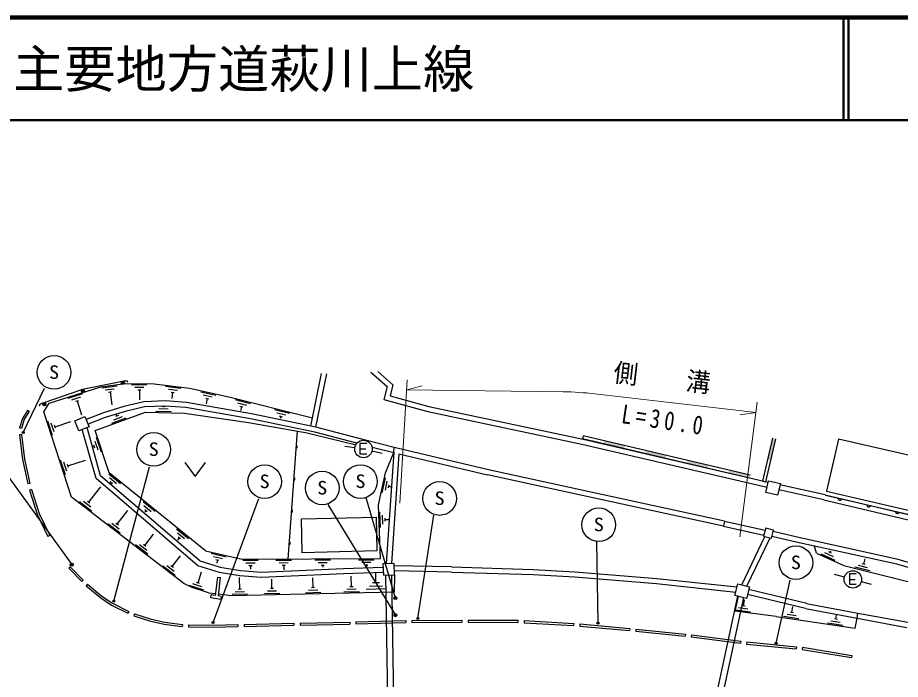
# Model space of a CAD drawing. Units: millimetres, scale not verified. Extents: x 40000 to 680000, y 20000 to 380000.
# Drawn here: x 217191 to 303296, y 315492 to 380000 of the extents above; entities that cross this region are included whole.
import ezdxf
from ezdxf.enums import TextEntityAlignment as Align

# ---------------------------------------------------------------- set-up
doc = ezdxf.new("R2010")
doc.units = ezdxf.units.MM
doc.header["$LTSCALE"] = 1000
for name, color, linetype, lineweight in [('M-BGD', 7, 'Continuous', 25), ('M-STR-HTXT', 7, 'Continuous', 13), ('M-STR-STRC', 7, 'Continuous', 25), ('M-TTL', 2, 'Continuous', 140), ('M-TTL-LINE', 7, 'Continuous', 50)]:
    doc.layers.add(name, color=color, linetype=linetype, lineweight=lineweight)
doc.layers.add('M-TTL-TXT', color=7, linetype='Continuous')
doc.styles.add('ＭＳ ゴシック', font='')
doc.styles.get('ＭＳ ゴシック').set_extended_font_data('MS Gothic')

msp = doc.modelspace()

# ---------------------------------------------------------------- hatches: boundary and pattern name
at = {"layer": 'M-BGD'}
for points in [[(276425, 338280), (274389, 338758), (274321, 338466), (276356, 337988)], [(290821, 339013), (290332, 336912), (290624, 336844), (291113, 338945)], [(280495, 337323), (278460, 337801), (278391, 337509), (280426, 337031)], [(284565, 336365), (282530, 336844), (282461, 336552), (284496, 336073)], [(288635, 335408), (286600, 335887), (286531, 335595), (288567, 335116)]]:
    msp.add_hatch(color=256, dxfattribs=at).paths.add_polyline_path(points)

# ---------------------------------------------------------------- linework, layer by layer
for p, q in [((245796, 340189), (246846, 345310)), ((246286, 340088), (247353, 345288)), ((227424, 344540), (223527, 343734)), ((227718, 344600), (227424, 344540)), ((223527, 343734), (219748, 342453)), ((225395, 343913), (226883, 344117)), ((225726, 343706), (226619, 343828)), ((228302, 344210), (229804, 344238)), ((228607, 343965), (229508, 343982)), ((228912, 343721), (229212, 343726)), ((229062, 343723), (229080, 342735)), ((231626, 344072), (233116, 343882)), ((231892, 343785), (232786, 343672)), ((222122, 342898), (223555, 343349)), ((222484, 342749), (223343, 343020)), ((226058, 343499), (226356, 343540)), ((226207, 343519), (226381, 342249)), ((232159, 343499), (232457, 343461)), ((232308, 343480), (232229, 342862)), ((235058, 343528), (236524, 343201)), ((235297, 343218), (236176, 343022)), ((235536, 342908), (235829, 342843)), ((235682, 342876), (235568, 342365)), ((238407, 342764), (239864, 342399)), ((219748, 342453), (219464, 342357)), ((222845, 342601), (223132, 342691)), ((222989, 342646), (223420, 341277)), ((231862, 341835), (230961, 341858)), ((231568, 342093), (231267, 342101)), ((231418, 342097), (231415, 342013)), ((238637, 342448), (239512, 342229)), ((238868, 342132), (239160, 342059)), ((239014, 342096), (238917, 341708)), ((218322, 341608), (218152, 341715)), ((227382, 341081), (226536, 340773)), ((227015, 341213), (226732, 341111)), ((226873, 341162), (226829, 341284)), ((232156, 341577), (230654, 341616)), ((242252, 341803), (243709, 341438)), ((242483, 341487), (243357, 341268)), ((242713, 341171), (243005, 341098)), ((242859, 341135), (242808, 340929)), ((220596, 339250), (220128, 340678)), ((220740, 339614), (220460, 340470)), ((220885, 339977), (220791, 340263)), ((220838, 340120), (222365, 340621)), ((227750, 340948), (226339, 340435)), ((217560, 339962), (217369, 340022)), ((217572, 339351), (217373, 339327)), ((244458, 339712), (243534, 327217)), ((224721, 338725), (225006, 337870)), ((224863, 339089), (225339, 337664)), ((253909, 338107), (250994, 338852)), ((272354, 339237), (272286, 338945)), ((288567, 335116), (272286, 338945)), ((288635, 335408), (272354, 339237)), ((290821, 339013), (289844, 334812)), ((291113, 338945), (290136, 334744)), ((224626, 338218), (224565, 338198)), ((224578, 338361), (224674, 338076)), ((250084, 338068), (249094, 338207)), ((250586, 337949), (251164, 337949)), ((251756, 337768), (252733, 337556)), ((251773, 338136), (253882, 337597)), ((253885, 337637), (253153, 326772)), ((253885, 337637), (253909, 338107)), ((221848, 335432), (221380, 336860)), ((222089, 336302), (223798, 336862)), ((254376, 337483), (253656, 326788)), ((254376, 337483), (263023, 335444)), ((221992, 335796), (221711, 336652)), ((222136, 336159), (222043, 336445)), ((226070, 335539), (227237, 334593)), ((226146, 335155), (226846, 334588)), ((252750, 333683), (253067, 335151)), ((218376, 334588), (218180, 334545)), ((224117, 332744), (225290, 334269)), ((226222, 334771), (226455, 334582)), ((226338, 334677), (226268, 334590)), ((253058, 333924), (253248, 334805)), ((253366, 334165), (253430, 334458)), ((253398, 334311), (253579, 334272)), ((289844, 334812), (290136, 334744)), ((295949, 333478), (291554, 334441)), ((218531, 333985), (218340, 333923)), ((295838, 332990), (291443, 333953)), ((295949, 333478), (310972, 329912)), ((295998, 333449), (310032, 330218)), ((224407, 331890), (223217, 332805)), ((224322, 332271), (223607, 332821)), ((224236, 332653), (223998, 332836)), ((229429, 332818), (230596, 331873)), ((229505, 332434), (230205, 331867)), ((295838, 332990), (310856, 329425)), ((226899, 330605), (227928, 331943)), ((229581, 332051), (229814, 331862)), ((229697, 331956), (229602, 331838)), ((252577, 330296), (252523, 331797)), ((252816, 330605), (252784, 331506)), ((227189, 329750), (225998, 330666)), ((227103, 330132), (226389, 330681)), ((227018, 330513), (226780, 330696)), ((253055, 330914), (253045, 331214)), ((253050, 331064), (253406, 331077)), ((286149, 330928), (286038, 330440)), ((286149, 330928), (290107, 330029)), ((232701, 330168), (233868, 329223)), ((232776, 329784), (233477, 329217)), ((286038, 330440), (289980, 329544)), ((220328, 329517), (220148, 329429)), ((229588, 328536), (230436, 329639)), ((232969, 329306), (232779, 329072)), ((232852, 329401), (233086, 329212)), ((287829, 324704), (290093, 329419)), ((288326, 324583), (290586, 329290)), ((229878, 327682), (228687, 328597)), ((229792, 328063), (229078, 328613)), ((229707, 328445), (229469, 328628)), ((295106, 327801), (294918, 328471)), ((232261, 326480), (233068, 327529)), ((236062, 327786), (237526, 327451)), ((236298, 327475), (237177, 327274)), ((296934, 327089), (295564, 327705)), ((296763, 327440), (295941, 327810)), ((296591, 327792), (296317, 327915)), ((296454, 327853), (296529, 328020)), ((299720, 326728), (299849, 327241)), ((222324, 326473), (222180, 326334)), ((222324, 326473), (223583, 325172)), ((232551, 325625), (231361, 326541)), ((232466, 326007), (231751, 326556)), ((232380, 326388), (232142, 326572)), ((236535, 327164), (236828, 327097)), ((236682, 327130), (236608, 326807)), ((239151, 327096), (240653, 327103)), ((239453, 326848), (240354, 326852)), ((239755, 326599), (240055, 326600)), ((239905, 326599), (239906, 326241)), ((242392, 327111), (243894, 327118)), ((242694, 326862), (243595, 326867)), ((242995, 326613), (243296, 326615)), ((243145, 326614), (243147, 326183)), ((246195, 327129), (247697, 327136)), ((246497, 326880), (247398, 326884)), ((246798, 326631), (247099, 326632)), ((246949, 326632), (246950, 326433)), ((250451, 327148), (251953, 327155)), ((250753, 326900), (251654, 326904)), ((251054, 326651), (251355, 326652)), ((251205, 326651), (251206, 326346)), ((259515, 326445), (253924, 326556)), ((300327, 326060), (298870, 326425)), ((300096, 326376), (299222, 326595)), ((299866, 326692), (299574, 326765)), ((324049, 320492), (302938, 326717)), ((222180, 326334), (223439, 325033)), ((234794, 324891), (235137, 325966)), ((249759, 324511), (249736, 325562)), ((252140, 324895), (252118, 325882)), ((253403, 306724), (253107, 325646)), ((254003, 306733), (253707, 325665)), ((253951, 325672), (253932, 324004)), ((259500, 325944), (253939, 326055)), ((297841, 325456), (296875, 325714)), ((223583, 325172), (223439, 325033)), ((224005, 324763), (223877, 324609)), ((235358, 324186), (233927, 324642)), ((235147, 324516), (234289, 324789)), ((234937, 324845), (234651, 324937)), ((236686, 325464), (236984, 325429)), ((238861, 324266), (238835, 325423)), ((241998, 324336), (241977, 325264)), ((246008, 324426), (245986, 325404)), ((252482, 324902), (251798, 324887)), ((298322, 325236), (298900, 325236)), ((299483, 325015), (300449, 324755)), ((235811, 323936), (236493, 323846)), ((239623, 323782), (238121, 323748)), ((239317, 324026), (238416, 324005)), ((239011, 324269), (238711, 324262)), ((242760, 323853), (241259, 323819)), ((242454, 324096), (241553, 324076)), ((242148, 324340), (241848, 324333)), ((246770, 323943), (245268, 323909)), ((246464, 324186), (245563, 324166)), ((246158, 324430), (245858, 324423)), ((250522, 324027), (249020, 323993)), ((250216, 324271), (249315, 324250)), ((249910, 324514), (249609, 324507)), ((253104, 324308), (251204, 324265)), ((251501, 324576), (252793, 324605)), ((294051, 322396), (288379, 323756)), ((294168, 322883), (288498, 324243)), ((236024, 323439), (236072, 323736)), ((237009, 323278), (236024, 323439)), ((237057, 323574), (237009, 323278)), ((282926, 302711), (287430, 323599)), ((283513, 302585), (288014, 323456)), ((287173, 322143), (287493, 323583)), ((288003, 322642), (288080, 323238)), ((228028, 322120), (227939, 321941)), ((288684, 322050), (287195, 322241)), ((288418, 322336), (287524, 322451)), ((288152, 322623), (287854, 322661)), ((292722, 321994), (292810, 322587)), ((294051, 322396), (299069, 321457)), ((294143, 322888), (299161, 321949)), ((228599, 321887), (228537, 321697)), ((250186, 321096), (255042, 321237)), ((255042, 321237), (255048, 321037)), ((255647, 321241), (260524, 321274)), ((255647, 321241), (255649, 321041)), ((260524, 321274), (260525, 321074)), ((261127, 321271), (261126, 321071)), ((261127, 321271), (265994, 321247)), ((265994, 321247), (265993, 321046)), ((266604, 321213), (266593, 321013)), ((266604, 321213), (271436, 320944)), ((293392, 321390), (291906, 321609)), ((293131, 321681), (292240, 321813)), ((292871, 321973), (292574, 322016)), ((297422, 321048), (296531, 321179)), ((297161, 321339), (296864, 321383)), ((297013, 321361), (297068, 321733)), ((299069, 321457), (299160, 321949)), ((299069, 321457), (303933, 320559)), ((299160, 321949), (304024, 321051)), ((233269, 320828), (233243, 320630)), ((233846, 320797), (233844, 320597)), ((238675, 320831), (238679, 320631)), ((239275, 320845), (244140, 320961)), ((239275, 320845), (239280, 320645)), ((239280, 320645), (244145, 320761)), ((244140, 320961), (244145, 320761)), ((244741, 320974), (249587, 321078)), ((244741, 320974), (244745, 320774)), ((244745, 320774), (249591, 320878)), ((249587, 321078), (249591, 320878)), ((250186, 321096), (250192, 320896)), ((250192, 320896), (255048, 321037)), ((255649, 321041), (260525, 321074)), ((261126, 321071), (265993, 321046)), ((266593, 321013), (271424, 320744)), ((271436, 320944), (271424, 320744)), ((272041, 320891), (272023, 320691)), ((272023, 320691), (276886, 320261)), ((272041, 320891), (276904, 320461)), ((276904, 320461), (276886, 320261)), ((277505, 320398), (277484, 320199)), ((277505, 320398), (282328, 319898)), ((297683, 320756), (296197, 320976)), ((277484, 320199), (282307, 319699)), ((282328, 319898), (282307, 319699)), ((282928, 319822), (282903, 319624)), ((282903, 319624), (287701, 319016)), ((282928, 319822), (287726, 319215)), ((287726, 319215), (287701, 319016)), ((288313, 319136), (288293, 318937)), ((288293, 318937), (293132, 318473)), ((288313, 319136), (293151, 318672)), ((293151, 318672), (293132, 318473)), ((293762, 318613), (293730, 318416)), ((293762, 318613), (298567, 317825)), ((293730, 318416), (298535, 317627)), ((298567, 317825), (298535, 317627))]:
    msp.add_line(p, q, dxfattribs=at)
for points in [[(251654, 345427), (253227, 344032), (252910, 342771), (257199, 341599), (272232, 338409), (290294, 334237)], [(252334, 345493), (253787, 344205), (253515, 343125), (257317, 342086), (272340, 338898), (290405, 334725)], [(227718, 344600), (227765, 344610), (227796, 344610), (227834, 344600), (227862, 344587), (227884, 344567), (227909, 344536), (227921, 344508), (227925, 344490)], [(233397, 324849), (222452, 333267), (219729, 341574), (220281, 342424), (225289, 344000), (227440, 344295), (230262, 344346), (233956, 343876), (237787, 343022), (245958, 340979)], [(219341, 342157), (219334, 342180), (219333, 342218), (219341, 342252), (219360, 342290), (219382, 342317), (219418, 342341), (219464, 342357)], [(250994, 338852), (246286, 340088), (239998, 341393), (233656, 342497), (231597, 342631), (229513, 342560), (227550, 342095), (225558, 341483), (223868, 340829)], [(250264, 338526), (246171, 339600), (239904, 340901), (233597, 341999), (231589, 342130), (229580, 342061), (227681, 341611), (225722, 341010), (224055, 340364)], [(218152, 341715), (217655, 340928), (217369, 340022)], [(218322, 341608), (217839, 340843), (217560, 339962)], [(235521, 328013), (226126, 335622), (224748, 339750), (229673, 341541), (233451, 341444), (239707, 340539), (245447, 339540), (246218, 339318), (250200, 338354)], [(217373, 339327), (217663, 336922), (218180, 334545)], [(217572, 339351), (217861, 336955), (218376, 334588)], [(234721, 326587), (224835, 335060), (223500, 339858)], [(234966, 327036), (225276, 335341), (223967, 340046)], [(251266, 338493), (250586, 338493), (250586, 337473), (251266, 337473)], [(244332, 338001), (244368, 338010), (244400, 338026), (244432, 338053), (244452, 338082), (244467, 338117), (244470, 338165), (244461, 338202), (244445, 338233), (244417, 338265), (244389, 338285), (244354, 338300)], [(252585, 327258), (252397, 332520), (253067, 335629), (253882, 337597)], [(286149, 330928), (272823, 333809), (263134, 335932), (253909, 338107)], [(233509, 336642), (234509, 335282), (235509, 336642)], [(244101, 334877), (244137, 334886), (244169, 334902), (244201, 334930), (244221, 334958), (244236, 334993), (244239, 335041), (244230, 335078), (244214, 335109), (244186, 335141), (244158, 335161), (244123, 335176)], [(286044, 330439), (272715, 333320), (263023, 335444)], [(218340, 333923), (219094, 331599), (220148, 329429)], [(218531, 333985), (219280, 331674), (220328, 329517)], [(297206, 333171), (297211, 333121), (297225, 333076), (297255, 333028), (297289, 332996), (297332, 332970), (297394, 332955), (297445, 332960), (297489, 332974), (297537, 333004), (297569, 333038), (297596, 333081)], [(300013, 332525), (300018, 332474), (300032, 332430), (300062, 332382), (300096, 332350), (300139, 332323), (300201, 332309), (300252, 332314), (300296, 332328), (300344, 332358), (300376, 332392), (300403, 332435)], [(243870, 331753), (243906, 331762), (243938, 331778), (243970, 331806), (243990, 331834), (244005, 331869), (244008, 331917), (243999, 331954), (243983, 331985), (243955, 332017), (243927, 332037), (243892, 332052)], [(302820, 331878), (302825, 331828), (302839, 331784), (302869, 331736), (302903, 331703), (302946, 331677), (303008, 331663), (303059, 331667), (303103, 331682), (303151, 331712), (303183, 331745), (303210, 331789)], [(324198, 320970), (303068, 327183), (293221, 329355), (290893, 329904)], [(243639, 328629), (243675, 328638), (243707, 328654), (243739, 328682), (243759, 328710), (243774, 328745), (243777, 328793), (243768, 328830), (243752, 328861), (243724, 328894), (243696, 328914), (243661, 328928)], [(302938, 326717), (293118, 328865), (290766, 329420)], [(235521, 328013), (239084, 327196), (252585, 327258)], [(295106, 327801), (297799, 326590), (312139, 323000), (339122, 315609)], [(234721, 326587), (236838, 325949), (238859, 325609), (240955, 325446), (249009, 325797), (252854, 325926)], [(234966, 327036), (236952, 326438), (238920, 326106), (240964, 325947), (248992, 326298), (252839, 326427)], [(259515, 326445), (267486, 326209), (271545, 325987), (279546, 325338), (287359, 324497)], [(259500, 325944), (267465, 325709), (271512, 325488), (279499, 324839), (287239, 324007)], [(299002, 325780), (298322, 325780), (298322, 324760), (299002, 324760)], [(224005, 324763), (225410, 323597), (226452, 322907), (228028, 322120)], [(235811, 323936), (234205, 324448), (233397, 324849)], [(236686, 325464), (236472, 323670), (236072, 323736)], [(237057, 323574), (236769, 323622), (236984, 325429)], [(223877, 324609), (225290, 323436), (226352, 322733), (227939, 321941)], [(253932, 324004), (238013, 323646), (236791, 323807)], [(291169, 321616), (288911, 321920), (287173, 322143)], [(228537, 321697), (230057, 321204), (231469, 320868), (233243, 320630)], [(228599, 321887), (230111, 321397), (231505, 321065), (233269, 320828)], [(291169, 321616), (298880, 320478), (299069, 321457)], [(233844, 320597), (236257, 320579), (238679, 320631)], [(233846, 320797), (236252, 320779), (238675, 320831)]]:
    msp.add_lwpolyline(points, dxfattribs=at)
for points in [[(224153, 340121), (223157, 339719), (222758, 340709), (223754, 341111)], [(296093, 333828), (309114, 330825), (310288, 335912), (297266, 338916)], [(291328, 333448), (290174, 333711), (290435, 334856), (291589, 334593)], [(252236, 328014), (244960, 327839), (244880, 331139), (252157, 331314)], [(290160, 330230), (289957, 329455), (290722, 329254), (290926, 330029)], [(253916, 326796), (252828, 326762), (252863, 325639), (253951, 325672)], [(288289, 323388), (287155, 323666), (287433, 324801), (288566, 324524)]]:
    msp.add_lwpolyline(points, close=True, dxfattribs=at)
for centre, radius in [((227454, 344393), 150), ((227454, 344393), 90), ((227454, 344393), 30), ((223558, 343588), 150), ((223575, 343592), 150), ((223558, 343588), 90), ((223575, 343592), 90), ((223558, 343588), 30), ((223575, 343592), 30), ((219796, 342311), 150), ((219796, 342311), 90), ((219796, 342311), 30), ((250926, 337949), 850), ((298662, 325236), 850)]:
    msp.add_circle(centre, radius, dxfattribs=at)
at = {"layer": 'M-STR-HTXT'}
for p, q in [((254459, 332653), (255203, 344704)), ((255142, 343706), (256647, 344108)), ((255142, 343706), (270409, 343525)), ((273484, 343331), (289216, 341520)), ((289345, 342512), (287633, 329373)), ((289216, 341520), (287677, 341274))]:
    msp.add_line(p, q, dxfattribs=at)
msp.add_arc((270054, 313527), 30000, 83.43372, 89.32202, dxfattribs=at)
at = {"layer": 'M-STR-STRC'}
for p, q in [((217742, 339567), (219825, 343880)), ((211644, 341633), (222463, 326676)), ((226574, 323121), (230060, 336207)), ((236252, 321023), (240725, 333127)), ((247440, 332543), (254045, 321746)), ((254045, 323411), (251173, 333174)), ((256227, 321425), (257780, 331494)), ((273803, 320967), (273686, 328931)), ((291173, 319006), (292533, 325161))]:
    msp.add_line(p, q, dxfattribs=at)
for centre, radius in [((220744, 345415), 1642), ((217742, 339567), 100), ((217742, 339567), 60), ((217742, 339567), 20), ((230465, 337904), 1642), ((241286, 334762), 1642), ((250634, 334775), 1642), ((246902, 334143), 1642), ((258351, 333123), 1642), ((273880, 330560), 1642), ((293103, 326866), 1642), ((222463, 326676), 150), ((222463, 326676), 90), ((222463, 326676), 30), ((226574, 323121), 100), ((226574, 323121), 60), ((226574, 323121), 20), ((254045, 323411), 150), ((254045, 323411), 90), ((254045, 323411), 30), ((254045, 321746), 150), ((254045, 321746), 90), ((254045, 321746), 30), ((256227, 321425), 100), ((256227, 321425), 60), ((256227, 321425), 20), ((236252, 321023), 100), ((236252, 321023), 60), ((236252, 321023), 20), ((273803, 320967), 100), ((273803, 320967), 60), ((273803, 320967), 20), ((291173, 319006), 100), ((291173, 319006), 60), ((291173, 319006), 20)]:
    msp.add_circle(centre, radius, dxfattribs=at)
at = {"layer": 'M-TTL'}
msp.add_line((680000, 380000), (40000, 380000), dxfattribs=at)
at = {"layer": 'M-TTL-LINE'}
for p, q in [((297750, 380000), (297750, 370000)), ((298250, 380000), (298250, 370000)), ((40000, 370000), (680000, 370000))]:
    msp.add_line(p, q, dxfattribs=at)

# ---------------------------------------------------------------- texts
at = {"layer": 'M-STR-HTXT', "style": 'ＭＳ ゴシック', "width": 0.95}
msp.add_text('側\u3000\u3000溝', height=1833, rotation=353.4, dxfattribs=at).set_placement((275173, 343990), align=Align.BOTTOM_LEFT)
at = {"layer": 'M-STR-HTXT', "insert": (275997, 340460), "char_height": 1833, "attachment_point": 7, "rotation": 351.6, "style": 'ＭＳ ゴシック'}
msp.add_mtext('\\T1.4;\\W0.8;L=30.0', dxfattribs=at)
at = {"layer": 'M-STR-STRC', "style": 'ＭＳ ゴシック', "width": 1.1}
for p in [(220249, 344389), (229970, 336878), (240791, 333736), (250139, 333749), (246407, 333117), (257856, 332097), (273385, 329534), (292608, 325840)]:
    msp.add_text('S', height=1320, dxfattribs=at).set_placement(p, align=Align.BOTTOM_LEFT)
at = {"layer": 'M-TTL-TXT', "style": 'ＭＳ ゴシック'}
msp.add_text('主要地方道萩川上線', height=3666, dxfattribs=at).set_placement((216734, 375000), align=Align.MIDDLE_LEFT)

doc.saveas('drawing.dxf')
